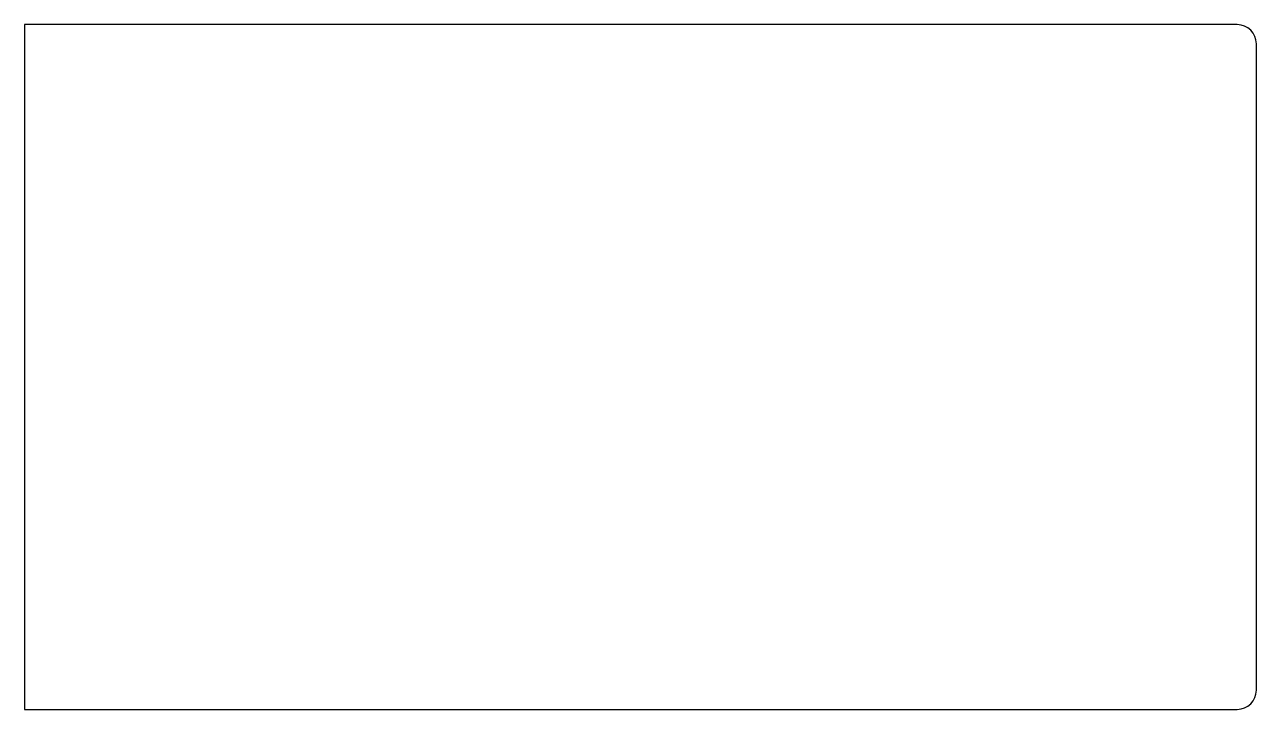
# Model space of a CAD drawing. Header units: millimetres. Extents: x -11570 to -11120, y -14474 to -14224.
import ezdxf

# ---------------------------------------------------------------- set-up
doc = ezdxf.new("R2010")
doc.units = ezdxf.units.MM
doc.header["$MEASUREMENT"] = 0

msp = doc.modelspace()

# ---------------------------------------------------------------- linework, layer by layer
for p, q in [((-11570, -14223.5), (-11570, -14473.5)), ((-11127, -14223.5), (-11570, -14223.5)), ((-11120, -14466.5), (-11120, -14230.5)), ((-11570, -14473.5), (-11127, -14473.5))]:
    msp.add_line(p, q)
for centre, start, end in [((-11127, -14230.5), 0, 90), ((-11127, -14466.5), 270, 0)]:
    msp.add_arc(centre, 7, start, end)

doc.saveas('drawing.dxf')
